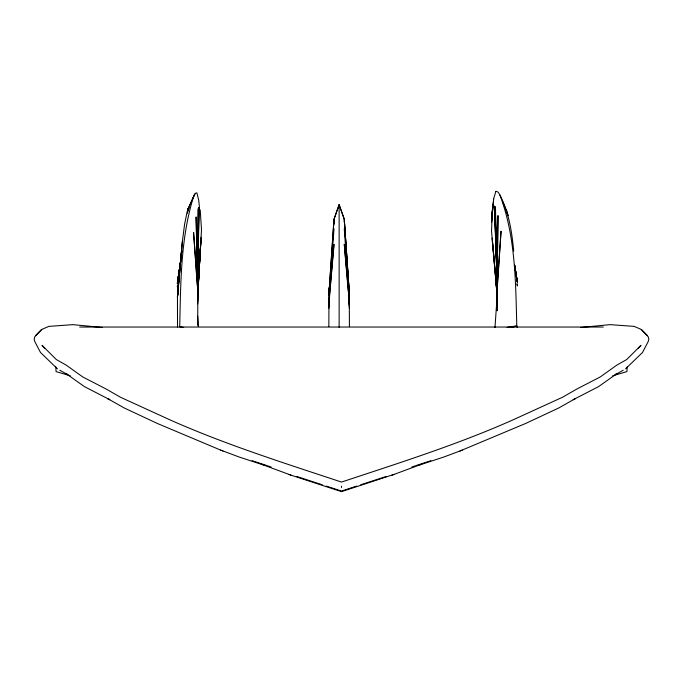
<?xml version="1.0" encoding="UTF-8"?>
<svg xmlns="http://www.w3.org/2000/svg" width="683" height="683" viewBox="0 0 683 683"><rect width="100%" height="100%" fill="white"/><g stroke="black" fill="none" stroke-linecap="round" stroke-linejoin="round"><path stroke-width="1.02" d="M198.514 208.221L197.805 277.435L198.873 207.726L197.797 279.381M197.746 325.398L197.831 282.762M197.78 276.786L198.155 208.938M197.805 278.903L197.874 275.292L197.797 279.21M197.797 276.914L198.335 208.554M496.976 277.844L497.002 278.766L496.84 274.131L496.993 278.237M197.848 277.853L197.737 283.274L197.805 279.245M197.771 280.73L197.814 278.613M188.482 210.142L188.687 207.811L188.38 209.894M197.814 278.937L197.737 283.274L197.805 278.579M497.122 283.445L497.028 292.085L501.049 231.144L497.053 288.747L497.992 215.555L497.113 281.259M197.746 303.85L198.01 282.702M197.771 281.02L197.746 282.019M199.052 207.555L197.805 278.16M197.763 281.336L197.78 280.585L197.737 282.31M197.746 301.476L198.19 282.591M198.412 273.149L198.463 271.057M516.28 275.582L517.381 282.224M492.306 214.197L493.672 198.676L495.875 191.394M197.839 277.409L197.865 276.538M349.124 290.42L349.175 291.265M197.771 284.837L197.703 286.689L197.771 285.246M497.13 281.738L495.26 207.12M329.121 290.881L328.847 295.158L333.987 219.422L328.847 295.312L329.368 287.176L329.086 291.265M197.711 296.379L200.264 248.74M200.435 245.581L200.546 243.472M197.711 296.191L200.768 241.526M197.703 295.423L200.956 239.434M197.703 294.612L201.126 237.197M627.199 366.814L626.917 371.612L612.694 375.77M197.703 293.741L201.502 229.787L200.221 209.869M329.274 288.422L329.223 289.293L329.326 288.354M328.847 294.697L328.847 294.825M328.899 293.912L328.975 292.905M333.987 228.805L328.847 301.732L333.987 244.309L330.615 284.111M328.847 298.573L328.984 296.721L328.847 326.628M492.4 210.424L491.521 230.999L497.156 293.519M329.138 290.497L329.044 291.795M328.941 293.383L329.001 292.614M328.967 293.016L329.027 292.093M328.847 305.062L330.444 286.211M181.319 252.334L177.46 297.062L177.52 327.055M182.301 241.953L177.46 297.062L182.301 241.953L184.606 224.212L187.296 211.081M493.672 198.676L491.504 222.573L492.887 204.166L491.82 217.04L492.315 212.217M494.979 327.601L496.541 304.917L496.746 283.411M328.847 308.264L329.565 301.946M180.611 261.896L177.375 283.599L178.357 276.7L177.828 280.073M178.545 275.454L177.375 283.454L180.722 260.932M178.374 276.803L180.594 261.162M180.884 259.079L181.328 255.946M181.772 252.821L182.071 250.729M187.39 213.198L187.979 209.024L194.911 193.989M178.357 276.948L180.662 260.795M180.884 259.181L181.337 256.023M187.851 210.723L188.149 208.639M181.371 256.142L179.108 271.74L180.645 261.299M188.03 210.39L188.329 208.306M180.952 259.207L181.26 257.115M188.047 211.167L188.508 208.033M181.038 258.848L181.345 256.765M181.055 258.994L181.405 256.68M188.551 209.741L188.867 207.641M177.367 282.984L177.717 280.901M177.785 280.38L177.495 282.199M178.22 277.597L178.4 276.641L178.314 277.085M177.349 296.559L178.383 292.435M339.127 204.738L333.987 219.252L339.127 204.704L344.275 219.243L339.127 204.704L339.127 327.285M187.629 209.954L194.365 194.851A65.312 9.297 89.5 0 1 196.9 192.905L198.71 200.153L199.487 207.709M102.51 327.49L72.868 324.647L48.792 326.389L41.731 329.454L34.679 336.915L34.15 339.417L34.867 341.696L40.493 352.471L57.415 368.829M638.289 348.356L640.995 345.316L626.687 359.548L616.954 365.029L600.28 376.931L576.896 389.003L562.561 397.233L512.788 419.968C457.209 444.667 399.145 462.937 341.5 482.07C283.855 462.937 225.791 444.667 170.212 419.968L120.439 397.233L106.104 389.003L82.72 376.931L66.046 365.029L56.313 359.548L42.005 345.316L44.711 348.356M41.731 329.454L35.473 335.609M625.585 368.829L642.507 352.471L648.133 341.696L648.85 339.417L648.321 336.915L641.269 329.454L634.208 326.389L610.132 324.647L580.49 327.49M623.212 370.229L615.263 374.702L617.065 373.481L598.615 386.604L573.148 399.717L575.257 398.65L558.856 407.93L525.603 423.486L460.009 450.976M261.222 464.158L291.171 475.223L341.5 491.632L393.989 474.412M462.271 450.131L443.788 457.038L419.575 464.986M411.832 467.061L414.803 465.968M391.829 475.223L421.778 464.158M511.883 327.516L516.792 325.859C515.597 282.079 515.674 236.591 499.93 195.107A62.495 10.834 -89.4 0 0 498.966 193.383L498.957 193.366A65.081 11.278 -89.4 0 0 495.875 191.402M415.81 465.635L430.905 460.684M356.705 486.091L341.5 491.051L326.295 486.091M360.761 484.776L386.1 476.512M507.051 327.379L516.792 325.859L517.185 327.481M79.689 327.037L603.311 327.037M183.684 327.456L179.714 326.773C180.747 283.249 180.508 238.529 193.571 196.576A62.648 8.922 89.5 0 1 194.356 194.868M70.306 375.77L56.083 371.612L55.801 366.814M296.9 476.512L322.239 484.776M252.095 460.684L267.19 465.635M263.425 464.986L239.212 457.038L220.729 450.131L157.397 423.486L124.144 407.93L107.743 398.65L109.852 399.717L84.385 386.604L65.935 373.481L67.737 374.702L59.788 370.229M268.197 465.968L271.168 467.061M289.011 474.412L291.171 475.223M220.729 450.131L222.991 450.976M517.321 281.473C517.646 283.163 516.288 275.821 516.783 278.442M647.527 335.609L641.269 329.454M499.93 195.107C508.937 212.507 511.891 231.853 513.71 251.113M502.577 201.57L508.126 215.657L506.436 209.681M517.065 280.201L514.589 265.354M517.381 282.361L516.066 274.327M517.304 281.387L517.065 280.09M516.561 277.213L514.589 265.585M516.51 276.905L516.997 279.791M514.683 266.02L516.433 276.487M514.606 265.371L516.339 275.966L514.675 265.55M505.394 207.222L505.89 210.347M514.623 265.209L516.288 275.83M348.697 301.946L349.414 308.264M492.067 238.111L497.156 295.107M348.979 288.798L348.936 288.354L349.022 289.319M349.269 292.469L349.38 294.194L344.275 219.422M492.563 242.166L497.147 295.304M348.262 291.445L344.275 244.309L349.414 301.732L344.275 228.805M348.441 293.536L349.414 305.062M344.275 220.421L349.192 291.436M349.414 298.573L349.278 296.721L349.414 326.628M349.286 292.905L349.363 293.912M198.377 326.585L197.703 316.144M197.302 285.844L193.579 232.468L197.797 289.848L197.6 281.396M197.524 288.986L197.814 293.178L196.089 216.946L197.549 279.287M334.277 224.058L333.987 219.593M348.893 287.176L349.081 290.044M349.209 292.102L349.414 295.158L349.141 290.821M349.081 289.737L349.414 295.158M348.987 288.422L349.039 289.293L344.275 219.593M497.096 280.884L497.036 279.492M495.875 276.188L497.113 300.418L496.404 283.658M497.019 279.347L497.045 279.987M496.089 276.333L496.182 278.425M496.046 276.453L496.217 280.67M496.345 283.829L497.104 302.8L496.49 283.744M496.951 277.383L494.603 206.283L496.789 270.4L495.047 206.787L496.789 269.887M494.39 206.112L497.113 282.301L496.968 277.785M496.43 283.428L497.096 305.352L496.592 284.085M495.474 207.504L496.959 275.625M496.567 283.889L497.096 308.033M496.669 283.556L497.087 310.808L496.934 298.215M496.754 283.53L496.882 294.023M341.5 486.176L341.5 487.483M177.682 285.007L177.341 286.869L177.682 285.007M517.424 285.784L517.04 283.915L517.424 285.784M497.164 285.579L497.045 283.71L497.164 285.579M497.113 282.147L497.019 279.065L497.113 282.147"/></g></svg>
